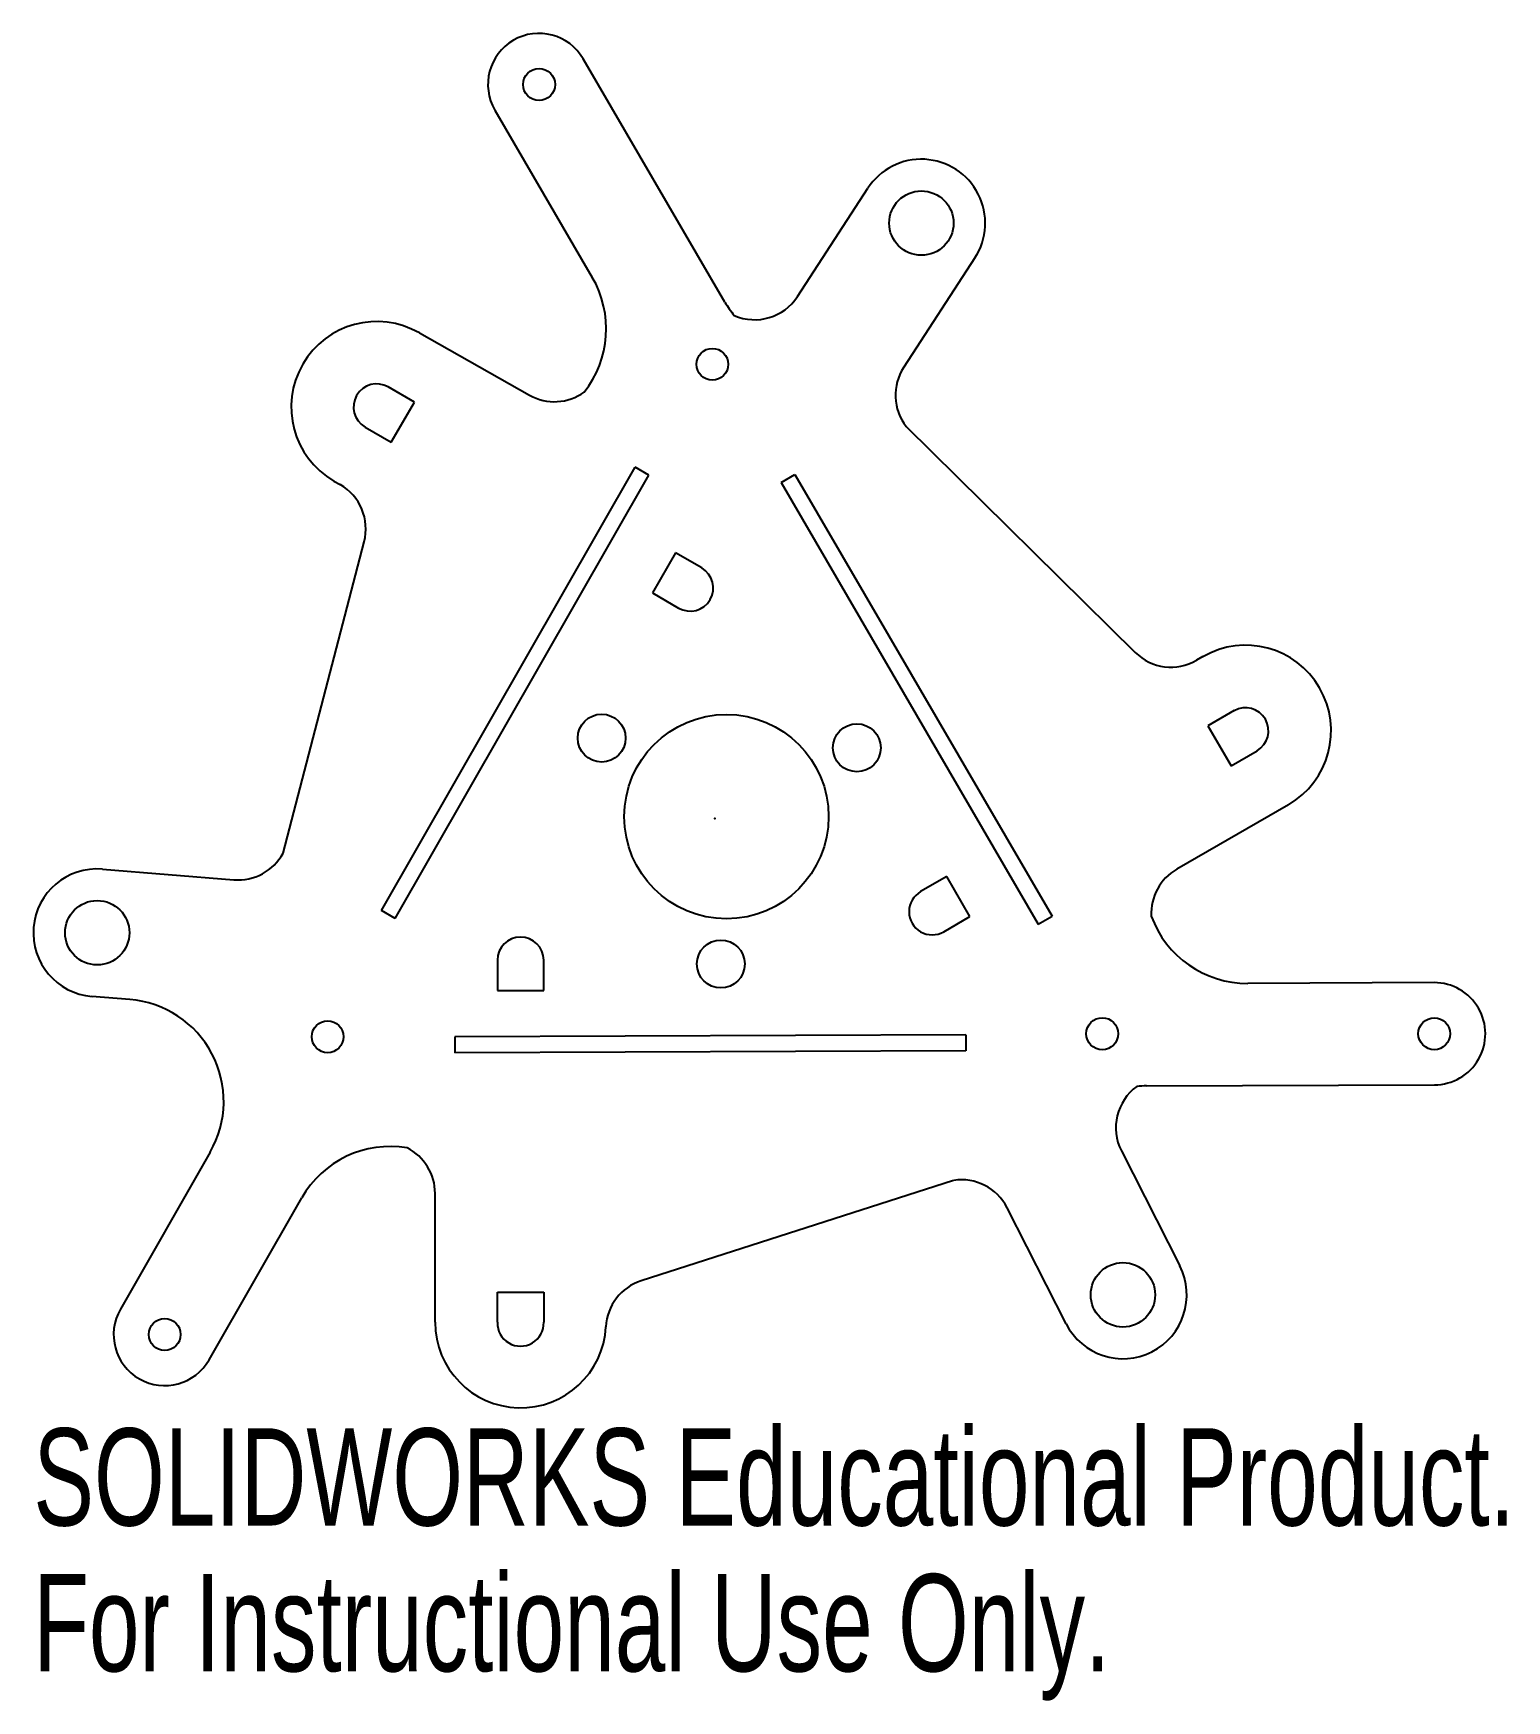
# Model space of a CAD drawing. Header units: inches. Extents: x -0.45 to 2.43, y -1.22 to 2.04.
import ezdxf

# ---------------------------------------------------------------- set-up
doc = ezdxf.new("R2010")
doc.units = ezdxf.units.IN
doc.header["$MEASUREMENT"] = 0
doc.header["$PDSIZE"] = -1
doc.styles.add('SLDTEXTSTYLE0', font='TXT', dxfattribs={"width": 0.7})

msp = doc.modelspace()

# ---------------------------------------------------------------- linework, layer by layer
at = {"color": 7, "linetype": 'Continuous', "lineweight": 25}
for p, q in [((0.9007, 1.5138), (0.6231, 1.9904)), ((0.4503, 1.8897), (0.641, 1.5623)), ((1.0426, 1.5249), (1.1804, 1.7368)), ((1.39, 1.6005), (1.2507, 1.3863)), ((0.3025, 1.4535), (0.5178, 1.3319)), ((0.2926, 1.3183), (0.2414, 1.3478)), ((0.2473, 1.2399), (0.2926, 1.3183)), ((0.1962, 1.2694), (0.2473, 1.2399)), ((1.2555, 1.2704), (1.704, 0.8282)), ((0.2281, 0.3228), (0.7247, 1.1908)), ((0.2552, 0.3073), (0.7518, 1.1753)), ((0.7518, 1.1753), (0.7247, 1.1908)), ((1.0108, 1.1606), (1.0378, 1.1763)), ((1.0378, 1.1763), (1.5412, 0.3122)), ((0.1351, 1.1637), (0.1474, 1.1566)), ((1.0108, 1.1606), (1.5142, 0.2965)), ((0.0354, 0.4354), (0.1942, 1.0448)), ((0.804, 1.023), (0.7587, 0.9446)), ((0.8552, 0.9935), (0.804, 1.023)), ((0.7587, 0.9446), (0.8099, 0.9151)), ((1.8364, 0.8199), (1.8242, 0.8128)), ((1.8975, 0.7142), (1.8463, 0.6847)), ((1.8463, 0.6847), (1.8916, 0.6062)), ((1.8916, 0.6062), (1.9427, 0.6358)), ((2.0037, 0.5301), (1.7853, 0.4039)), ((-0.3183, 0.4041), (-0.0607, 0.3831)), ((1.3349, 0.3894), (1.2837, 0.3599)), ((1.3802, 0.311), (1.3349, 0.3894)), ((0.2552, 0.3073), (0.2281, 0.3228)), ((1.329, 0.2814), (1.3802, 0.311)), ((1.5142, 0.2965), (1.5412, 0.3122)), ((0.4552, 0.2256), (0.4552, 0.1665)), ((0.5458, 0.1665), (0.5458, 0.2256)), ((0.4552, 0.1665), (0.5458, 0.1665)), ((2.289, 0.1818), (1.9242, 0.1804)), ((-0.2644, 0.1489), (-0.3386, 0.1549)), ((1.372, 0.0796), (0.372, 0.0757)), ((0.372, 0.0757), (0.3721, 0.0444)), ((1.372, 0.0796), (1.3721, 0.0483)), ((1.3721, 0.0483), (0.3721, 0.0444)), ((1.7259, -0.0204), (2.2898, -0.0182)), ((-0.1071, -0.1498), (-0.283, -0.4574)), ((1.6769, -0.1477), (1.7913, -0.3727)), ((1.3484, -0.2053), (0.7369, -0.4018)), ((-0.1094, -0.5567), (0.072, -0.2396)), ((0.3332, -0.4831), (0.3332, -0.2308)), ((1.5685, -0.486), (1.4529, -0.2588)), ((0.4552, -0.424), (0.5458, -0.424)), ((0.4552, -0.4831), (0.4552, -0.424)), ((0.5458, -0.424), (0.5458, -0.4831))]:
    msp.add_line(p, q, dxfattribs=at)
for centre, radius in [((0.5367, 1.94), 0.0313), ((1.2852, 1.6686), 0.063), ((0.876, 1.3922), 0.0312), ((0.6593, 0.6605), 0.0469), ((0.9036, 0.5068), 0.2), ((1.1589, 0.6415), 0.0469), ((-0.3284, 0.2795), 0.063), ((0.8926, 0.2183), 0.0469), ((0.1228, 0.0759), 0.0312), ((1.6394, 0.0818), 0.0313), ((2.2894, 0.0818), 0.0312), ((1.6799, -0.4293), 0.063), ((-0.1962, -0.507), 0.0312)]:
    msp.add_circle(centre, radius, dxfattribs=at)
at = {"color": 7, "linetype": 'Continuous'}
for centre, radius in [((0.876, 1.3922), 0.0312), ((0.1228, 0.0759), 0.0312), ((1.6394, 0.0818), 0.0313)]:
    msp.add_circle(centre, radius, dxfattribs=at)
at = {"color": 7, "linetype": 'Continuous', "lineweight": 25}
for centre, radius, start, end in [((0.5367, 1.94), 0.1, 30.2245, 210.2245), ((1.2852, 1.6686), 0.125, 326.9624, 146.9624), ((0.4682, 1.4616), 0.2, 321.7138, 30.2245), ((1.0735, 1.6145), 0.2, 210.2245, 219.3039), ((0.9588, 1.5795), 0.1, 246.3888, 326.9624), ((0.2188, 1.3086), 0.1673, 60, 240), ((1.3345, 1.3318), 0.1, 146.9624, 217.8415), ((0.2188, 1.3086), 0.0453, 60, 240), ((0.567, 1.419), 0.1, 240.5439, 305.6038), ((0.0974, 1.07), 0.1, 345.4022, 60), ((0.8325, 0.9543), 0.0453, 240, 60), ((1.7742, 0.8994), 0.1, 225.4022, 300), ((1.9201, 0.675), 0.1673, 300, 120), ((1.9195, 0.6746), 0.0453, 300.9091, 119.0909), ((-0.0526, 0.4828), 0.1, 265.3483, 331.6935), ((-0.3284, 0.2795), 0.125, 85.3483, 265.3483), ((1.8353, 0.3173), 0.1, 119.9999, 183.0376), ((1.3064, 0.3207), 0.0453, 120, 300), ((1.9234, 0.3804), 0.2, 199.9806, 270.2245), ((0.5005, 0.2256), 0.0453, 0, 180), ((2.2894, 0.0818), 0.1, 270.2245, 90.2245), ((-0.2807, -0.0505), 0.2, 330.2245, 85.3483), ((1.766, -0.1023), 0.1, 125.9195, 206.9624), ((1.7267, -0.2204), 0.2, 90.2245, 95.5604), ((0.2456, -0.3389), 0.2, 80.5179, 150.2245), ((0.2332, -0.2308), 0.1, 0, 63.0376), ((1.3638, -0.3041), 0.1, 26.9624, 98.8193), ((1.6799, -0.4293), 0.125, 206.9624, 26.9624), ((0.7674, -0.497), 0.1, 107.8175, 177.0066), ((-0.1962, -0.507), 0.1, 150.2245, 330.2245), ((0.5005, -0.4831), 0.1673, 180, 357.0066), ((0.5005, -0.4845), 0.0453, 178.1834, 1.8166)]:
    msp.add_arc(centre, radius, start, end, dxfattribs=at)
at = {"color": 7, "linetype": 'Continuous'}
msp.add_point((0.8808, 0.5029), dxfattribs=at)

# ---------------------------------------------------------------- texts
at = {"color": 7, "linetype": 'Continuous', "char_height": 0.1903, "attachment_point": 1, "style": 'SLDTEXTSTYLE0'}
for s, insert in [('SOLIDWORKS Educational Product.', (-0.4534, -0.6906)), ('For Instructional Use Only.', (-0.4534, -0.976))]:
    msp.add_mtext(s, dxfattribs=dict(at, insert=insert))

doc.saveas('drawing.dxf')
